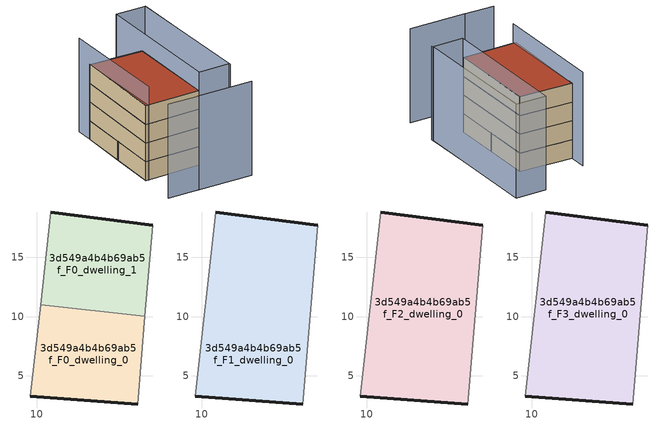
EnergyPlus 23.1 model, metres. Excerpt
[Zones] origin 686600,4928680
3d549a4b4b69ab5f_F0_dwelling_0
 floor ground (EU_floor_Construction): 18.52,2.61 19.14,10.04 10.31,11.01 9.46,3.28 z0
 wall outside (EU_wall_Construction): 18.52,2.61 9.46,3.28 z0:3
 wall adiabatic (EU_wall_Construction): 19.14,10.04 18.52,2.61 / 9.46,3.28 10.31,11.01 z0:3
 wall to 3d549a4b4b69ab5f_F0_dwelling_1 (EU_wall_Construction): 10.31,11.01 19.14,10.04 z0:3
3d549a4b4b69ab5f_F0_dwelling_1
 floor ground (EU_floor_Construction): 19.14,10.04 19.78,17.74 11.17,18.83 10.31,11.01 z0
 wall outside (EU_wall_Construction): 11.17,18.83 19.78,17.74 z0:3
 wall adiabatic (EU_wall_Construction): 10.31,11.01 11.17,18.83 / 19.78,17.74 19.14,10.04 z0:3
3d549a4b4b69ab5f_F1_dwelling_0
 floor to 3d549a4b4b69ab5f_F0_dwelling_0 (EU_floor_Construction): 18.52,2.61 19.14,10.04 10.31,11.01 9.46,3.28 z3
 floor to 3d549a4b4b69ab5f_F0_dwelling_1 (EU_floor_Construction): 19.14,10.04 19.78,17.74 11.17,18.83 10.31,11.01 z3
 wall outside (EU_wall_Construction): 11.17,18.83 19.78,17.74 / 18.52,2.61 9.46,3.28 z3:6
 wall adiabatic (EU_wall_Construction): 9.46,3.28 11.17,18.83 / 19.78,17.74 18.52,2.61 z3:6
3d549a4b4b69ab5f_F2_dwelling_0
 floor to 3d549a4b4b69ab5f_F1_dwelling_0 (EU_floor_Construction): 18.52,2.61 19.78,17.74 11.17,18.83 9.46,3.28 z6
 wall outside (EU_wall_Construction): 11.17,18.83 19.78,17.74 / 18.52,2.61 9.46,3.28 z6:9
 wall adiabatic (EU_wall_Construction): 9.46,3.28 11.17,18.83 / 19.78,17.74 18.52,2.61 z6:9
3d549a4b4b69ab5f_F3_dwelling_0
 floor to 3d549a4b4b69ab5f_F2_dwelling_0 (EU_floor_Construction): 18.52,2.61 19.78,17.74 11.17,18.83 9.46,3.28 z9
 wall outside (EU_wall_Construction): 11.17,18.83 19.78,17.74 / 18.52,2.61 9.46,3.28 z9:12
 wall adiabatic (EU_wall_Construction): 9.46,3.28 11.17,18.83 / 19.78,17.74 18.52,2.61 z9:12
 roof outside (EU_roof_Construction): 19.78,17.74 18.52,2.61 9.46,3.28 11.17,18.83 z12
shading: 8.64,-3.13 13.73,-3.64 / 13.51,-3.6 22.69,-4.49 / 23.53,1.81 25.2,24.13 / 11.41,21.66 9.88,3.16 / 18.51,2.49 20.35,24.57 / 20.35,24.57 25.39,24.15 / 25.39,24.15 23.55,2.07 / 23.55,2.07 18.51,2.49 z0:15
[Building]
EU S2 Campaign: North Axis=0; Terrain=City; Solar Distribution=FullExterior
[Site:Location]
Bologna: Latitude=44.5; Longitude=11.25; Time Zone=1; Elevation=37
[SizingPeriod:WeatherFileDays]
AnnualSizingPeriod: Begin Month=1; Begin Day of Month=1; End Month=12; End Day of Month=31; Day of Week for Start Day=Monday; Use Weather File Daylight Saving Period=No; Use Weather File Rain and Snow Indicators=No
[MATERIAL]
EU_InternalMass_Material: Roughness=MediumRough; Thickness=0.1; Conductivity=1; Density=1800; Specific Heat=900; Thermal Absorptance=0.9; Solar Absorptance=0.7; Visible Absorptance=0.7
[MATERIAL:NOMASS] Roughness=MediumRough; Thermal Absorptance=0.9; Solar Absorptance=0.7; Visible Absorptance=0.7
Name | Thermal Resistance
EU_wall_NoMass | 0.937881
EU_roof_NoMass | 0.548572
EU_floor_NoMass | 0.71348
[CONSTRUCTION]
EU_wall_Construction: EU_wall_NoMass
EU_roof_Construction: EU_roof_NoMass
EU_floor_Construction: EU_floor_NoMass
EU_InternalMass_Construction: EU_InternalMass_Material
[ZONE] Type=1; Multiplier=1; Ceiling Height=autocalculate; Floor Area=autocalculate; Part of Total Floor Area=Yes
Name | Volume
3d549a4b4b69ab5f_F0_dwelling_0 | 205.326
3d549a4b4b69ab5f_F1_dwelling_0 | 410.647
3d549a4b4b69ab5f_F2_dwelling_0; 3d549a4b4b69ab5f_F3_dwelling_0 | 410.651
3d549a4b4b69ab5f_F0_dwelling_1 | 205.321
[INTERNALMASS] Construction=EU_InternalMass_Construction
Name | Zone or ZoneList | Surface Area
3d549a4b4b69ab5f_F0_dwelling_0_EU_InternalMass | 3d549a4b4b69ab5f_F0_dwelling_0 | 68.4422
3d549a4b4b69ab5f_F0_dwelling_1_EU_InternalMass | 3d549a4b4b69ab5f_F0_dwelling_1 | 68.4401
3d549a4b4b69ab5f_F1_dwelling_0_EU_InternalMass | 3d549a4b4b69ab5f_F1_dwelling_0 | 136.884
3d549a4b4b69ab5f_F2_dwelling_0_EU_InternalMass | 3d549a4b4b69ab5f_F2_dwelling_0 | 136.884
3d549a4b4b69ab5f_F3_dwelling_0_EU_InternalMass | 3d549a4b4b69ab5f_F3_dwelling_0 | 136.884
[OTHEREQUIPMENT] Fuel Type=Electricity; Design Level Calculation Method=Watts/Area; Power per Zone Floor Area=1; Fraction Latent=0; Fraction Radiant=0; Fraction Lost=0; Carbon Dioxide Generation Rate=0; EndUse Subcategory=EU_Step8_InternalGains
Name | Zone or ZoneList or Space or SpaceList | Schedule
EU_Step8_InternalGain_3d549a4b4b69ab5f_F0_dwelling_0_f000 | 3d549a4b4b69ab5f_F0_dwelling_0 | EU_Step8_GainSchedule_3d549a4b4b69ab5f_F0_dwelling_0_f000
EU_Step8_InternalGain_3d549a4b4b69ab5f_F0_dwelling_1_f000 | 3d549a4b4b69ab5f_F0_dwelling_1 | EU_Step8_GainSchedule_3d549a4b4b69ab5f_F0_dwelling_1_f000
EU_Step8_InternalGain_3d549a4b4b69ab5f_F1_dwelling_0_f000 | 3d549a4b4b69ab5f_F1_dwelling_0 | EU_Step8_GainSchedule_3d549a4b4b69ab5f_F1_dwelling_0_f000
EU_Step8_InternalGain_3d549a4b4b69ab5f_F2_dwelling_0_f000 | 3d549a4b4b69ab5f_F2_dwelling_0 | EU_Step8_GainSchedule_3d549a4b4b69ab5f_F2_dwelling_0_f000
EU_Step8_InternalGain_3d549a4b4b69ab5f_F3_dwelling_0_f000 | 3d549a4b4b69ab5f_F3_dwelling_0 | EU_Step8_GainSchedule_3d549a4b4b69ab5f_F3_dwelling_0_f000
[ZONEVENTILATION:DESIGNFLOWRATE] Schedule=EU_AlwaysOn; Design Flow Rate Calculation Method=AirChanges/Hour; Air Changes per Hour=0.687892; Ventilation Type=Natural; Fan Pressure Rise=0; Fan Total Efficiency=1; Constant Term Coefficient=1; Temperature Term Coefficient=0; Velocity Term Coefficient=0; Velocity Squared Term Coefficient=0; Minimum Indoor Temperature=-100; Maximum Indoor Temperature=100; Delta Temperature=-100; Minimum Outdoor Temperature=-100; Maximum Outdoor Temperature=100; Maximum Wind Speed=40
Name | Zone or ZoneList or Space or SpaceList
EU_ConstantAir_3d549a4b4b69ab5f_F0_dwelling_0 | 3d549a4b4b69ab5f_F0_dwelling_0
EU_ConstantAir_3d549a4b4b69ab5f_F0_dwelling_1 | 3d549a4b4b69ab5f_F0_dwelling_1
EU_ConstantAir_3d549a4b4b69ab5f_F1_dwelling_0 | 3d549a4b4b69ab5f_F1_dwelling_0
EU_ConstantAir_3d549a4b4b69ab5f_F2_dwelling_0 | 3d549a4b4b69ab5f_F2_dwelling_0
EU_ConstantAir_3d549a4b4b69ab5f_F3_dwelling_0 | 3d549a4b4b69ab5f_F3_dwelling_0
[HVACTEMPLATE:THERMOSTAT] Constant Heating Setpoint=20; Constant Cooling Setpoint=50
EU_HeatOnly_3d549a4b4b69ab5f_F0_dwelling_0; EU_HeatOnly_3d549a4b4b69ab5f_F0_dwelling_1; EU_HeatOnly_3d549a4b4b69ab5f_F1_dwelling_0; EU_HeatOnly_3d549a4b4b69ab5f_F2_dwelling_0; EU_HeatOnly_3d549a4b4b69ab5f_F3_dwelling_0
[HVACTEMPLATE:ZONE:IDEALLOADSAIRSYSTEM] System Availability Schedule=EU_AlwaysOn; Maximum Heating Supply Air Temperature=50; Minimum Cooling Supply Air Temperature=13; Maximum Heating Supply Air Humidity Ratio=0.0156; Minimum Cooling Supply Air Humidity Ratio=0.0077; Heating Limit=NoLimit; Cooling Limit=NoLimit; Heating Availability Schedule=EU_AlwaysOn; Cooling Availability Schedule=EU_CoolingOff; Dehumidification Control Type=ConstantSensibleHeatRatio; Cooling Sensible Heat Ratio=0.7; Dehumidification Setpoint=60; Humidification Control Type=None; Humidification Setpoint=30; Outdoor Air Method=None; Outdoor Air Flow Rate per Person=0.00944; Outdoor Air Flow Rate per Zone Floor Area=0; Outdoor Air Flow Rate per Zone=0; Demand Controlled Ventilation Type=None; Outdoor Air Economizer Type=NoEconomizer; Heat Recovery Type=None; Sensible Heat Recovery Effectiveness=0.7; Latent Heat Recovery Effectiveness=0.65
Name | Template Thermostat
3d549a4b4b69ab5f_F0_dwelling_0 | EU_HeatOnly_3d549a4b4b69ab5f_F0_dwelling_0
3d549a4b4b69ab5f_F0_dwelling_1 | EU_HeatOnly_3d549a4b4b69ab5f_F0_dwelling_1
3d549a4b4b69ab5f_F1_dwelling_0 | EU_HeatOnly_3d549a4b4b69ab5f_F1_dwelling_0
3d549a4b4b69ab5f_F2_dwelling_0 | EU_HeatOnly_3d549a4b4b69ab5f_F2_dwelling_0
3d549a4b4b69ab5f_F3_dwelling_0 | EU_HeatOnly_3d549a4b4b69ab5f_F3_dwelling_0
[SIZING:ZONE] Zone Cooling Design Supply Air Temperature Input Method=SupplyAirTemperature; Zone Cooling Design Supply Air Temperature=13; Zone Heating Design Supply Air Temperature Input Method=SupplyAirTemperature; Zone Heating Design Supply Air Temperature=50; Zone Cooling Design Supply Air Humidity Ratio=0.008; Zone Heating Design Supply Air Humidity Ratio=0.008; Cooling Design Air Flow Method=DesignDay; Cooling Design Air Flow Rate=0; Cooling Minimum Air Flow per Zone Floor Area=0.000762; Cooling Minimum Air Flow=0; Cooling Minimum Air Flow Fraction=0.2; Heating Design Air Flow Method=DesignDay; Heating Design Air Flow Rate=0; Heating Maximum Air Flow per Zone Floor Area=0.002032; Heating Maximum Air Flow=0.141576; Heating Maximum Air Flow Fraction=0.3; Account for Dedicated Outdoor Air System=No; Dedicated Outdoor Air System Control Strategy=NeutralSupplyAir; Dedicated Outdoor Air Low Setpoint Temperature for Design=autosize; Dedicated Outdoor Air High Setpoint Temperature for Design=autosize; Zone Load Sizing Method=Sensible Load Only No Latent Load; Zone Latent Cooling Design Supply Air Humidity Ratio Input Method=HumidityRatioDifference; Zone Cooling Design Supply Air Humidity Ratio Difference=0.005; Zone Latent Heating Design Supply Air Humidity Ratio Input Method=HumidityRatioDifference; Zone Humidification Design Supply Air Humidity Ratio Difference=0.005
3d549a4b4b69ab5f_F0_dwelling_0; 3d549a4b4b69ab5f_F0_dwelling_1; 3d549a4b4b69ab5f_F1_dwelling_0; 3d549a4b4b69ab5f_F2_dwelling_0; 3d549a4b4b69ab5f_F3_dwelling_0
[SCHEDULE:CONSTANT]
Name | Hourly Value
EU_AlwaysOn | 1
EU_CoolingOff | 0
[SCHEDULE:FILE] Column Number=1; Rows to Skip at Top=0; Number of Hours of Data=8760; Column Separator=Comma; Interpolate to Timestep=No; Minutes per Item=60; Adjust Schedule for Daylight Savings=Yes
Name | File
EU_Step8_GainSchedule_3d549a4b4b69ab5f_F0_dwelling_0_f000 | ../../schedules/3d549a4b4b69ab5f/3d549a4b4b69ab5f_F0_dwelling_0_f000_gain.csv
EU_Step8_GainSchedule_3d549a4b4b69ab5f_F0_dwelling_1_f000 | ../../schedules/3d549a4b4b69ab5f/3d549a4b4b69ab5f_F0_dwelling_1_f000_gain.csv
EU_Step8_GainSchedule_3d549a4b4b69ab5f_F1_dwelling_0_f000 | ../../schedules/3d549a4b4b69ab5f/3d549a4b4b69ab5f_F1_dwelling_0_f000_gain.csv
EU_Step8_GainSchedule_3d549a4b4b69ab5f_F2_dwelling_0_f000 | ../../schedules/3d549a4b4b69ab5f/3d549a4b4b69ab5f_F2_dwelling_0_f000_gain.csv
EU_Step8_GainSchedule_3d549a4b4b69ab5f_F3_dwelling_0_f000 | ../../schedules/3d549a4b4b69ab5f/3d549a4b4b69ab5f_F3_dwelling_0_f000_gain.csv
